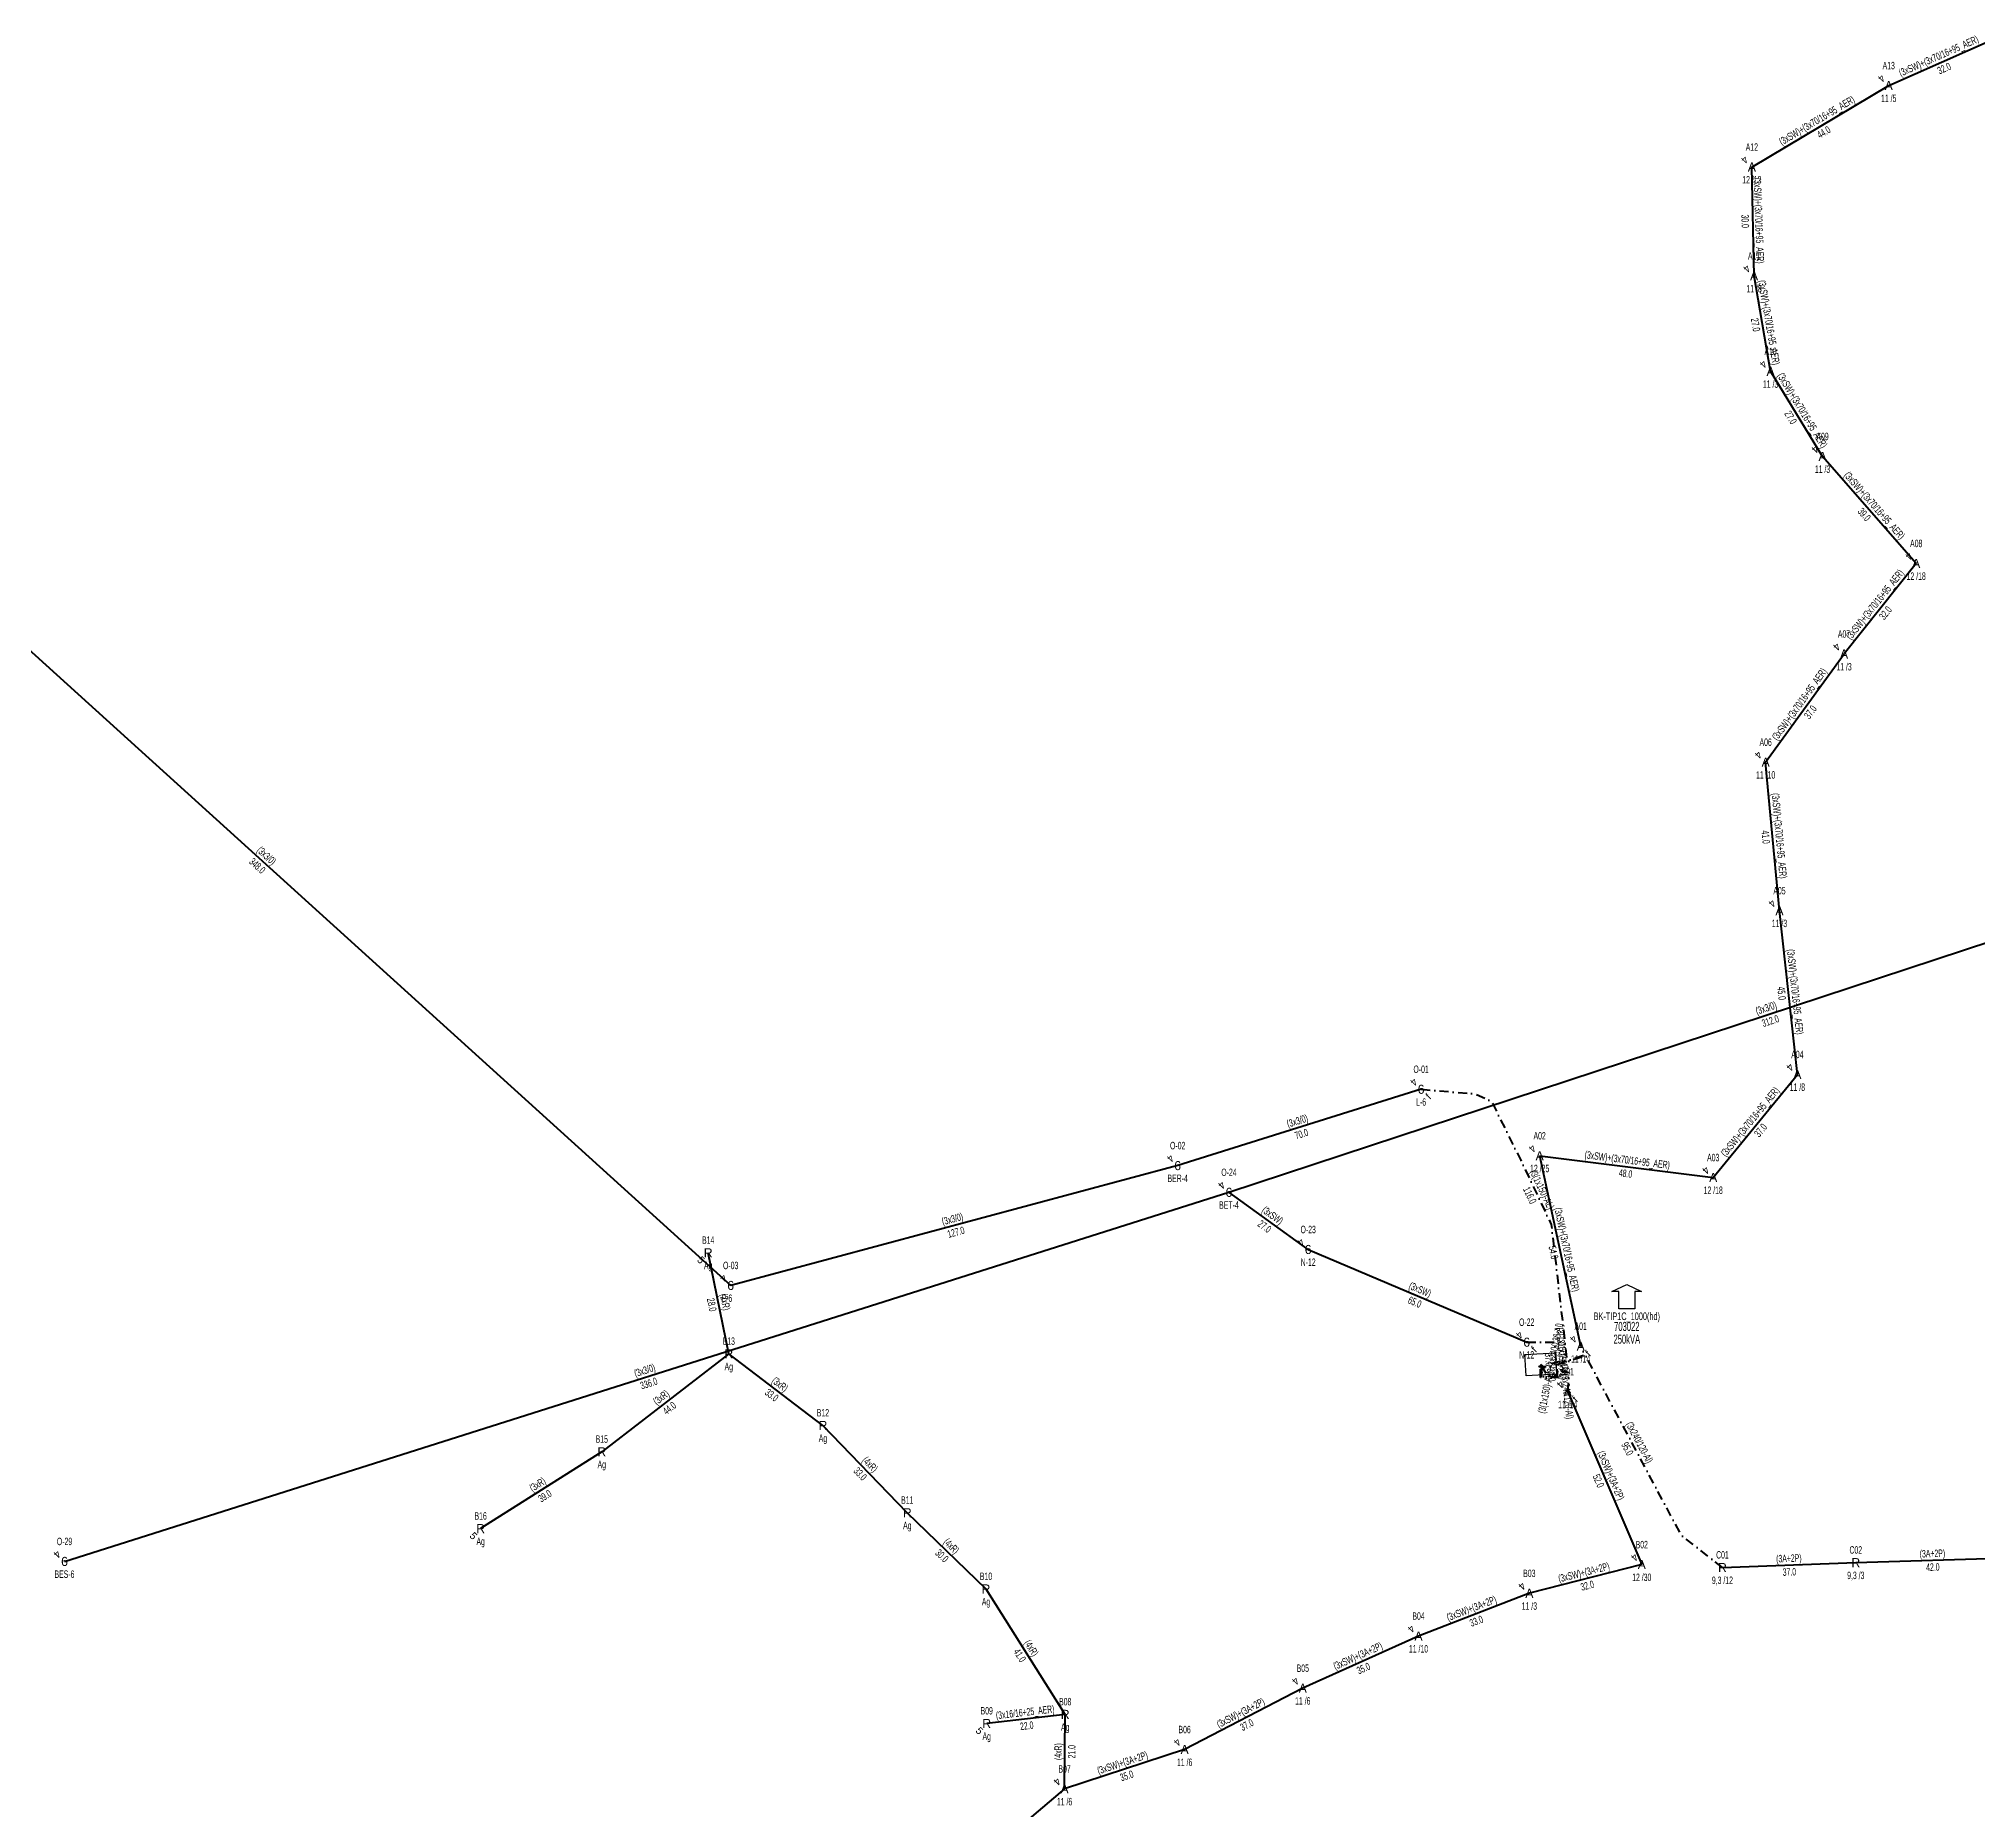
# Model space of a CAD drawing. Header units: millimetres. Extents: x 533588 to 538589, y 4082985 to 4086946.
# Drawn here: x 536031 to 536564, y 4083496 to 4083983 of the extents above; entities that cross this region are included whole.
import ezdxf
from ezdxf.enums import TextEntityAlignment as Align

# ---------------------------------------------------------------- set-up
doc = ezdxf.new("R2010")
doc.units = ezdxf.units.MM
doc.linetypes.add('DASHDOT', pattern=[5, 2.5, -1.25, 0, -1.25])
for name, color, linetype, lineweight in [('DIREK_AG_MEVCUT', 120, 'Continuous', 25), ('DIREK_ENH_MEVCUT', 6, 'Continuous', 25), ('DIREK_OG_MEVCUT', 16, 'Continuous', 25), ('HAT_AG_HAVAI_MEVCUT', 126, 'Continuous', 50), ('HAT_AG_YERALTI_MEVCUT', 126, 'DASHDOT', 50), ('HAT_ENH_HAVAI_MEVCUT', 6, 'Continuous', 70), ('HAT_OG_HAVAI_MEVCUT', 48, 'Continuous', 70), ('HAT_OG_YERALTI_MEVCUT', 48, 'DASHDOT', 70), ('TRAFO_MEVCUT', 5, 'Continuous', 30)]:
    doc.layers.add(name, color=color, linetype=linetype, lineweight=lineweight)
doc.styles.add('Direk', font='B_CAD')
doc.styles.get("Standard").update_dxf_attribs({"font": 'Arial'})

# ---------------------------------------------------------------- blocks, each defined once
blk = doc.blocks.new('MEV_BINA_KARE')
at = {"layer": 'TRAFO_MEVCUT', "linetype": 'Continuous'}
for p, q in [((-2.25, -2.25), (-2.25, 2.25)), ((-2.25, 2.25), (2.25, 2.25)), ((0, 1.8), (0, 2.7)), ((2.25, 2.25), (2.25, -2.25)), ((2.25, -2.25), (-2.25, -2.25))]:
    blk.add_line(p, q, dxfattribs=at)
blk = doc.blocks.new('MEV_BETKOSK')
at = {"layer": 'TRAFO_MEVCUT', "linetype": 'Continuous'}
for p, q in [((-3.4, 2), (0, 3.6)), ((-1.8, 2), (-3.4, 2)), ((-1.8, -2), (-1.8, 2)), ((0, 3.6), (3.4, 2)), ((3.4, 2), (1.8, 2)), ((1.8, 2), (1.8, -2)), ((1.8, -2), (-1.8, -2))]:
    blk.add_line(p, q, dxfattribs=at)

msp = doc.modelspace()

# ---------------------------------------------------------------- linework, layer by layer
at = {"layer": 'HAT_AG_HAVAI_MEVCUT'}
for p, q in [((536220.334549, 4083620.986296), (536214.670931, 4083648.769802)), ((536220.334549, 4083620.986296), (536185.406966, 4083594.050375)), ((536246.231853, 4083601.281845), (536220.334549, 4083620.986296)), ((536269.424257, 4083577.278842), (536246.231853, 4083601.281845)), ((536185.406966, 4083594.050375), (536152.108742, 4083572.902516)), ((536291.064828, 4083556.304147), (536269.424257, 4083577.278842)), ((536530.216567, 4083563.547972), (536572.471232, 4083564.871027)), ((536493.549921, 4083562.203518), (536530.216567, 4083563.547972)), ((536312.836264, 4083521.823859), (536291.064828, 4083556.304147)), ((536312.836264, 4083521.823859), (536291.256959, 4083519.313696)), ((536312.661744, 4083501.320295), (536312.836264, 4083521.823859))]:
    msp.add_line(p, q, dxfattribs=at)
at = {"layer": 'HAT_AG_YERALTI_MEVCUT', "flags": 128}
msp.add_lwpolyline([(536493.549921, 4083562.203518), (536482.221238, 4083571.111769), (536455.966703, 4083620.403439), (536446.518327, 4083617.509656), (536443.066706, 4083617.370196), (536443.574, 4083618.086)], dxfattribs=at)
at = {"layer": 'HAT_ENH_HAVAI_MEVCUT'}
for p, q in [((535963.085052, 4083873.424443), (536220.857, 4083639.793)), ((536357.859342, 4083665.404829), (536654.410787, 4083763.239309)), ((536410.698, 4083693.751), (536343.765293, 4083672.758245)), ((536343.765293, 4083672.758245), (536220.857, 4083639.793)), ((536037.680519, 4083563.8881), (536357.859342, 4083665.404829))]:
    msp.add_line(p, q, dxfattribs=at)
at = {"layer": 'HAT_OG_HAVAI_MEVCUT'}
for p, q in [((536539.278, 4083969.796), (536568.231497, 4083982.674121)), ((536501.643914, 4083947.397097), (536539.278, 4083969.796)), ((536502.250235, 4083917.452665), (536501.643914, 4083947.397097)), ((536506.79194, 4083891.20555), (536502.250235, 4083917.452665)), ((536521.075635, 4083867.791622), (536506.79194, 4083891.20555)), ((536546.832561, 4083838.375528), (536521.075635, 4083867.791622)), ((536546.832561, 4083838.375528), (536526.984772, 4083813.467046)), ((536505.436194, 4083783.70819), (536526.984772, 4083813.467046)), ((536509.234278, 4083742.871132), (536505.436194, 4083783.70819)), ((536514.161533, 4083697.820982), (536509.234278, 4083742.871132)), ((536491.016059, 4083669.473119), (536514.161533, 4083697.820982)), ((536443.296354, 4083675.461347), (536491.016059, 4083669.473119)), ((536454.577, 4083623.087), (536443.296354, 4083675.461347)), ((536379.645882, 4083649.682233), (536357.859342, 4083665.404829)), ((536379.645882, 4083649.682233), (536439.734, 4083624.19)), ((536451.014, 4083610.551), (536471.372842, 4083563.017738)), ((536471.372842, 4083563.017738), (536440.465248, 4083555.114671)), ((536440.465248, 4083555.114671), (536409.98516, 4083543.360314)), ((536409.98516, 4083543.360314), (536378.162769, 4083529.028092)), ((536378.162769, 4083529.028092), (536345.677807, 4083512.154901)), ((536345.677807, 4083512.154901), (536312.661744, 4083501.320295)), ((536312.661744, 4083501.320295), (536274.967806, 4083469.534528))]:
    msp.add_line(p, q, dxfattribs=at)
at = {"layer": 'HAT_OG_YERALTI_MEVCUT', "flags": 128}
for points in [[(536410.698, 4083693.751), (536425.649613, 4083692.462386), (536430.068734, 4083690.40013), (536438.082072, 4083674.25561), (536446.498418, 4083656.535408), (536450.7844, 4083619.32056), (536446.34893, 4083618.206535), (536446.43145, 4083617.401961), (536444.698523, 4083617.1544), (536443.574, 4083618.086)], [(536439.734, 4083624.19), (536447.315537, 4083624.233924), (536448.140949, 4083614.886691), (536445.463937, 4083614.931308), (536443.574, 4083618.086)], [(536443.574, 4083618.086), (536443.995571, 4083614.689787), (536447.589048, 4083614.881439), (536447.7807, 4083615.097048), (536448.403569, 4083618.187438), (536455.614479, 4083620.726828), (536454.577, 4083623.087)], [(536451.014, 4083610.551), (536451.493959, 4083615.791787), (536448.283787, 4083616.414656), (536448.499395, 4083614.450222), (536443.540398, 4083614.474179), (536443.574, 4083618.086)]]:
    msp.add_lwpolyline(points, dxfattribs=at)

# ---------------------------------------------------------------- block references
at = {"layer": 'TRAFO_MEVCUT', "xscale": 1.199999999999999, "yscale": 1.199999999999999, "zscale": 1.199999999999999}
msp.add_blockref('MEV_BETKOSK', (536467.258438, 4083635.769453), dxfattribs=at)
at = {"layer": 'TRAFO_MEVCUT', "xscale": 1.85, "yscale": 1.3, "zscale": 1.85, "rotation": 183.420484}
msp.add_blockref('MEV_BINA_KARE', (536443.574, 4083618.086), dxfattribs=at)

# ---------------------------------------------------------------- texts
at = {"layer": 'DIREK_AG_MEVCUT', "width": 0.53}
for s, p in [('B14', (536214.670931, 4083652.269802)), ('Ag', (536214.670931, 4083645.269802)), ('B13', (536220.334549, 4083624.486296)), ('Ag', (536220.334549, 4083617.486296)), ('B12', (536246.231853, 4083604.781845)), ('B15', (536185.406966, 4083597.550375)), ('Ag', (536246.231853, 4083597.781845)), ('Ag', (536185.406966, 4083590.550375)), ('B11', (536269.424257, 4083580.778842)), ('B16', (536152.108742, 4083576.402516)), ('Ag', (536152.108742, 4083569.402516)), ('Ag', (536269.424257, 4083573.778842)), ('C01', (536493.549921, 4083565.703518)), ('C02', (536530.216567, 4083567.047972)), ('B10', (536291.064828, 4083559.804147)), ('9,3 /12', (536493.549921, 4083558.703518)), ('9,3 /3', (536530.216567, 4083560.047972)), ('Ag', (536291.064828, 4083552.804147)), ('B09', (536291.256959, 4083522.813696)), ('B08', (536312.836264, 4083525.323859)), ('Ag', (536291.256959, 4083515.813696)), ('Ag', (536312.836264, 4083518.323859))]:
    msp.add_text(s, height=2.05, dxfattribs=at).set_placement(p, align=Align.MIDDLE_CENTER)
at = {"layer": 'DIREK_AG_MEVCUT', "style": 'Direk'}
for p in [(536214.670931, 4083648.769802), (536220.334549, 4083620.986296), (536246.231853, 4083601.281845), (536185.406966, 4083594.050375), (536269.424257, 4083577.278842), (536152.108742, 4083572.902516), (536530.216567, 4083563.547972), (536493.549921, 4083562.203518), (536291.064828, 4083556.304147), (536312.836264, 4083521.823859), (536291.256959, 4083519.313696)]:
    msp.add_text('R', height=2.5, dxfattribs=at).set_placement(p, align=Align.MIDDLE_CENTER)
at = {"layer": 'DIREK_AG_MEVCUT', "color": 32, "style": 'Direk'}
for p in [(536212.691032, 4083646.789903), (536150.128843, 4083570.922617), (536289.27706, 4083517.333797)]:
    msp.add_text('5', height=2, rotation=315.000001, dxfattribs=at).set_placement(p, align=Align.MIDDLE_CENTER)
at = {"layer": 'DIREK_ENH_MEVCUT', "width": 0.53}
for s, p in [('O-01', (536410.698, 4083699.251)), ('L-6', (536410.698, 4083690.251)), ('O-02', (536343.765293, 4083678.258245)), ('O-24', (536357.859342, 4083670.904829)), ('BER-4', (536343.765293, 4083669.258245)), ('BET-4', (536357.859342, 4083661.904829)), ('O-23', (536379.645882, 4083655.182233)), ('O-03', (536220.857, 4083645.293)), ('N-12', (536379.645882, 4083646.182233)), ('P-6', (536219.80272, 4083636.293)), ('O-22', (536439.734, 4083629.69)), ('N-12', (536439.734, 4083620.69)), ('O-29', (536037.680519, 4083569.3881)), ('BES-6', (536037.680519, 4083560.3881))]:
    msp.add_text(s, height=2.05, dxfattribs=at).set_placement(p, align=Align.MIDDLE_CENTER)
at = {"layer": 'DIREK_ENH_MEVCUT', "color": 32, "style": 'Direk'}
for s, rotation, p in [('4', 225.000001, (536408.718101, 4083695.730899)), ('f', 405.000001, (536412.677899, 4083691.771101)), ('4', 225.000001, (536341.785394, 4083674.738144)), ('4', 225.000001, (536355.879443, 4083667.384728)), ('4', 225.000001, (536377.665982, 4083651.662132)), ('4', 225.000001, (536218.877101, 4083641.772899)), ('4', 225.000001, (536437.754101, 4083626.169899)), ('f', 405.000001, (536441.713899, 4083622.210101)), ('4', 225.000001, (536035.70062, 4083565.867999))]:
    msp.add_text(s, height=2, rotation=rotation, dxfattribs=at).set_placement(p, align=Align.MIDDLE_CENTER)
at = {"layer": 'DIREK_ENH_MEVCUT', "style": 'Direk'}
for p in [(536410.698, 4083693.751), (536343.765293, 4083672.758245), (536357.859342, 4083665.404829), (536379.645882, 4083649.682233), (536220.857, 4083639.793), (536439.734, 4083624.19), (536037.680519, 4083563.8881)]:
    msp.add_text('6', height=2.5, dxfattribs=at).set_placement(p, align=Align.MIDDLE_CENTER)
at = {"layer": 'DIREK_OG_MEVCUT', "width": 0.53}
for s, p in [('A13', (536539.278, 4083975.296)), ('11 /5', (536539.278, 4083966.296)), ('A12', (536501.643914, 4083952.897097)), ('12 /12', (536501.643914, 4083943.897097)), ('A11', (536502.250235, 4083922.952665)), ('11 /8', (536502.250235, 4083913.952665)), ('A10', (536506.79194, 4083896.70555)), ('11 /3', (536506.79194, 4083887.70555)), ('A09', (536521.075635, 4083873.291622)), ('11 /3', (536521.075635, 4083864.291622)), ('A08', (536546.832561, 4083843.875528)), ('12 /18', (536546.832561, 4083834.875528)), ('A07', (536526.984772, 4083818.967046)), ('11 /3', (536526.984772, 4083809.967046)), ('A06', (536505.436194, 4083789.20819)), ('11 /10', (536505.436194, 4083780.20819)), ('A05', (536509.234278, 4083748.371132)), ('11 /3', (536509.234278, 4083739.371132)), ('A04', (536514.161533, 4083703.320982)), ('11 /8', (536514.161533, 4083694.320982)), ('A02', (536443.296354, 4083680.961347)), ('12 /25', (536443.296354, 4083671.961347)), ('A03', (536491.016059, 4083674.973119)), ('12 /18', (536491.016059, 4083665.973119)), ('A01', (536454.577, 4083628.587)), ('11 /14', (536454.577, 4083619.587)), ('B01', (536451.014, 4083616.051)), ('11 /14', (536451.014, 4083607.051)), ('B02', (536471.372842, 4083568.517738)), ('B03', (536440.465248, 4083560.614671)), ('12 /30', (536471.372842, 4083559.517738)), ('B04', (536409.98516, 4083548.860314)), ('11 /3', (536440.465248, 4083551.614671)), ('11 /10', (536409.98516, 4083539.860314)), ('B05', (536378.162769, 4083534.528092)), ('11 /6', (536378.162769, 4083525.528092)), ('B06', (536345.677807, 4083517.654901)), ('B07', (536312.661744, 4083506.820295)), ('11 /6', (536345.677807, 4083508.654901)), ('11 /6', (536312.661744, 4083497.820295))]:
    msp.add_text(s, height=2.05, dxfattribs=at).set_placement(p, align=Align.MIDDLE_CENTER)
at = {"layer": 'DIREK_OG_MEVCUT', "color": 32, "style": 'Direk'}
for s, rotation, p in [('4', 225.000001, (536537.298101, 4083971.775899)), ('4', 225.000001, (536499.664015, 4083949.376996)), ('4', 225.000001, (536500.270336, 4083919.432564)), ('4', 225.000001, (536504.812041, 4083893.185449)), ('4', 225.000001, (536519.095736, 4083869.771521)), ('4', 225.000001, (536544.852662, 4083840.355427)), ('4', 225.000001, (536525.004873, 4083815.446945)), ('4', 225.000001, (536503.456295, 4083785.688089)), ('4', 225.000001, (536507.254379, 4083744.851031)), ('4', 225.000001, (536512.181634, 4083699.800881)), ('4', 225.000001, (536441.316455, 4083677.441246)), ('4', 225.000001, (536489.03616, 4083671.453018)), ('4', 225.000001, (536452.597101, 4083625.066899)), ('f', 405.000001, (536456.556899, 4083621.107101)), ('4', 225.000001, (536449.034101, 4083612.530899)), ('f', 405.000001, (536452.993899, 4083608.571101)), ('4', 225.000001, (536469.392943, 4083564.997637)), ('4', 225.000001, (536438.485349, 4083557.09457)), ('4', 225.000001, (536408.00526, 4083545.340213)), ('4', 225.000001, (536376.18287, 4083531.007991)), ('4', 225.000001, (536343.697908, 4083514.1348)), ('4', 225.000001, (536310.681845, 4083503.300194))]:
    msp.add_text(s, height=2, rotation=rotation, dxfattribs=at).set_placement(p, align=Align.MIDDLE_CENTER)
at = {"layer": 'DIREK_OG_MEVCUT', "style": 'Direk'}
for p in [(536539.278, 4083969.796), (536501.643914, 4083947.397097), (536502.250235, 4083917.452665), (536506.79194, 4083891.20555), (536521.075635, 4083867.791622), (536546.832561, 4083838.375528), (536526.984772, 4083813.467046), (536505.436194, 4083783.70819), (536509.234278, 4083742.871132), (536514.161533, 4083697.820982), (536443.296354, 4083675.461347), (536491.016059, 4083669.473119), (536454.577, 4083623.087), (536451.014, 4083610.551), (536471.372842, 4083563.017738), (536440.465248, 4083555.114671), (536409.98516, 4083543.360314), (536378.162769, 4083529.028092), (536345.677807, 4083512.154901), (536312.661744, 4083501.320295)]:
    msp.add_text('A', height=2.5, dxfattribs=at).set_placement(p, align=Align.MIDDLE_CENTER)
at = {"layer": 'HAT_AG_HAVAI_MEVCUT', "lineweight": 30, "width": 0.53}
for s, rotation, p in [('28.0', 281.52178, (536216.669869, 4083634.70827)), ('44.0', 397.639172, (536203.389841, 4083606.845244)), ('33.0', 322.733625, (536232.768508, 4083610.457616)), ('33.0', 314.016022, (536257.216781, 4083588.689713)), ('39.0', 392.419823, (536169.213555, 4083582.758924)), ('30.0', 315.895189, (536279.652965, 4083566.181137)), ('37.0', 362.09992, (536511.91439, 4083562.026316)), ('42.0', 361.793429, (536551.370501, 4083563.359916)), ('41.0', 302.269007, (536301.231828, 4083538.610192)), ('22.0', 6.634981, (536302.144824, 4083519.724471)), ('21.0', 449.512328, (536313.598974, 4083511.564842))]:
    msp.add_text(s, height=2.05, rotation=rotation, dxfattribs=at).set_placement(p, align=Align.TOP_CENTER)
for s, rotation, p in [('(2xR)', 281.52178, (536218.335612, 4083635.047829)), ('(3xR)', 322.733625, (536233.797894, 4083611.810525)), ('(3xR)', 397.639172, (536202.351674, 4083608.191427)), ('(4xR)', 314.016022, (536258.439329, 4083589.870974)), ('(3xR)', 392.419823, (536168.302153, 4083584.193966)), ('(4xR)', 315.895189, (536280.83612, 4083567.401852)), ('(3A+2P)', 362.09992, (536511.852098, 4083563.725174)), ('(3A+2P)', 361.793429, (536551.317298, 4083565.059083)), ('(4xR)', 302.269007, (536302.669264, 4083539.517814)), ('(3x16/16+25_AER)', 6.634981, (536301.948399, 4083521.413085)), ('(4xR)', 449.512328, (536311.899035, 4083511.579312))]:
    msp.add_text(s, height=2.05, rotation=rotation, dxfattribs=at).set_placement(p, align=Align.CENTER)
at = {"layer": 'HAT_AG_YERALTI_MEVCUT', "lineweight": 30, "width": 0.53}
msp.add_text('95.0', height=2.05, rotation=298.041387, dxfattribs=at).set_placement((536468.343753, 4083595.358011), align=Align.TOP_CENTER)
msp.add_text('(3x240/120-Al)', height=2.05, rotation=298.041387, dxfattribs=at).set_placement((536469.844187, 4083596.157197), align=Align.CENTER)
at = {"layer": 'HAT_ENH_HAVAI_MEVCUT', "lineweight": 30, "width": 0.53}
for s, rotation, p in [('348.0', 317.812431, (536091.4002, 4083755.978914)), ('312.0', 18.258099, (536506.401368, 4083713.514862, 268327.205394)), ('70.0', 377.413512, (536377.486056, 4083682.443599)), ('127.0', 375.013947, (536282.531343, 4083655.454639)), ('336.0', 17.591874, (536198.02683, 4083613.836216, 268178.929671))]:
    msp.add_text(s, height=2.05, rotation=rotation, dxfattribs=at).set_placement(p, align=Align.TOP_CENTER)
for rotation, p in [(317.812431, (536092.541852, 4083757.238529)), (18.258099, (536505.868761, 4083715.129275, 268327.205394)), (377.413512, (536376.977304, 4083684.065687)), (375.013947, (536282.090951, 4083657.096606)), (17.591874, (536197.513031, 4083615.456713, 268178.929671))]:
    msp.add_text('(3x3/0)', height=2.05, rotation=rotation, dxfattribs=at).set_placement(p, align=Align.CENTER)
at = {"layer": 'HAT_OG_HAVAI_MEVCUT', "lineweight": 30, "width": 0.53}
for s, rotation, p in [('(3xSW)+(3x70/16+95_AER)', 23.978847, (536553.409309, 4083977.011702)), ('(3xSW)+(3x70/16+95_AER)', 30.760091, (536520.026229, 4083959.326967)), ('(3xSW)+(3x70/16+95_AER)', 272.114705, (536502.541758, 4083932.592853)), ('(3xSW)+(3x70/16+95_AER)', 279.817044, (536505.358641, 4083904.474035)), ('(3xSW)+(3x70/16+95_AER)', 301.385328, (536514.659419, 4083879.941258)), ('(3xSW)+(3x70/16+95_AER)', 311.205605, (536534.593596, 4083853.643524)), ('(3xSW)+(3x70/16+95_AER)', 411.451163, (536536.243901, 4083826.450992)), ('(3xSW)+(3x70/16+95_AER)', 414.091463, (536515.522022, 4083799.086137)), ('(3xSW)+(3x70/16+95_AER)', 275.313555, (536508.181584, 4083763.368377)), ('(3xSW)+(3x70/16+95_AER)', 276.241782, (536512.542867, 4083720.438473)), ('(3xSW)+(3x70/16+95_AER)', 410.769036, (536501.930384, 4083684.184631)), ('(3xSW)+(3x70/16+95_AER)', 352.847482, (536467.262041, 4083673.310618)), ('(3xSW)', 324.183312, (536369.250026, 4083658.23279)), ('(3xSW)+(3x70/16+95_AER)', 282.154983, (536449.767655, 4083649.45304)), ('(3xSW)', 337.01111, (536410.021938, 4083637.718643)), ('(3xSW)+(3A+2P)', 293.185617, (536461.974757, 4083587.119267)), ('(3xSW)+(3A+2P)', 14.343195, (536455.708475, 4083559.88971)), ('(3xSW)+(3A+2P)', 21.088661, (536424.919364, 4083550.030564)), ('(3xSW)+(3A+2P)', 24.245929, (536393.724908, 4083536.969226)), ('(3xSW)+(3A+2P)', 27.448063, (536361.528485, 4083521.345811)), ('(3xSW)+(3A+2P)', 18.167853, (536328.904744, 4083507.545223))]:
    msp.add_text(s, height=2.05, rotation=rotation, dxfattribs=at).set_placement(p, align=Align.CENTER)
for s, rotation, p in [('32.0', 23.978847, (536554.100188, 4083975.458419)), ('44.0', 30.760091, (536520.895685, 4083957.866129)), ('30.0', 272.114705, (536500.842916, 4083932.530123)), ('27.0', 279.817044, (536503.683534, 4083904.184181)), ('27.0', 301.385328, (536513.208156, 4083879.055914)), ('39.0', 311.205605, (536533.3146, 4083852.523626)), ('32.0', 411.451163, (536537.573432, 4083825.391583)), ('37.0', 414.091463, (536516.898944, 4083798.089099)), ('41.0', 275.313555, (536506.488889, 4083763.210946)), ('45.0', 276.241782, (536510.852944, 4083720.253641)), ('37.0', 410.769036, (536503.247208, 4083683.10947)), ('48.0', 352.847482, (536467.050372, 4083671.623847)), ('27.0', 324.183312, (536368.255197, 4083656.854271)), ('54.0', 282.154983, (536448.105767, 4083649.095094)), ('65.0', 337.01111, (536409.357999, 4083636.153656)), ('52.0', 293.185617, (536460.412059, 4083586.449958)), ('32.0', 14.343195, (536456.129615, 4083558.2427)), ('33.0', 21.088661, (536425.531044, 4083548.444422)), ('35.0', 24.245929, (536394.42302, 4083535.419181)), ('37.0', 27.448063, (536362.312091, 4083519.837182)), ('35.0', 18.167853, (536329.434807, 4083505.929973))]:
    msp.add_text(s, height=2.05, rotation=rotation, dxfattribs=at).set_placement(p, align=Align.TOP_CENTER)
at = {"layer": 'HAT_OG_YERALTI_MEVCUT', "lineweight": 30, "width": 0.53}
for s, rotation, p in [('116.0', 295.405741, (536441.522447, 4083665.030837)), ('37.0', 275.046442, (536446.881537, 4083619.485539)), ('34.0', 78.604679, (536448.925379, 4083616.474302)), ('32.0', 276.263491, (536447.546665, 4083615.339703))]:
    msp.add_text(s, height=2.05, rotation=rotation, dxfattribs=at).set_placement(p, align=Align.TOP_CENTER)
for s, rotation, p in [('(3(1x150)-AL)', 295.405741, (536443.058044, 4083665.760181)), ('(3(1x150)-AL)+(3x240/120-Al)', 78.604679, (536447.25889, 4083616.810183)), ('(3(1x150)-AL)+(3x240/120-Al)', 276.263491, (536449.236517, 4083615.525175)), ('(3(1x150)-AL)', 275.046442, (536448.574948, 4083619.635076))]:
    msp.add_text(s, height=2.05, rotation=rotation, dxfattribs=at).set_placement(p, align=Align.CENTER)
at = {"layer": 'TRAFO_MEVCUT', "width": 0.6}
for s, height, p in [('BK-TIP1C_1000(hd)', 2.1, (536467.258438, 4083630.269453)), ('703022', 2.5, (536467.258438, 4083627.269453)), ('250kVA', 2.5, (536467.258438, 4083623.769453))]:
    msp.add_text(s, height=height, dxfattribs=at).set_placement(p, align=Align.CENTER)

doc.saveas('drawing.dxf')
